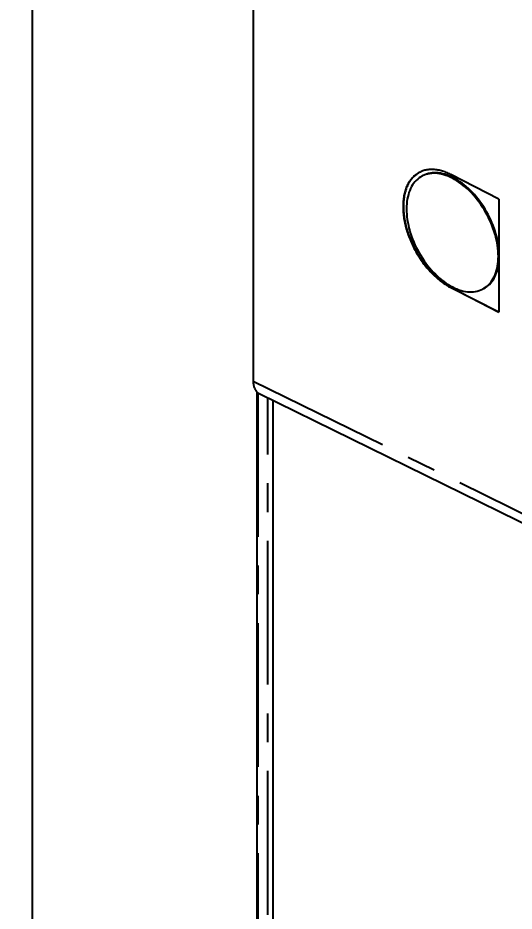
# Model space of a CAD drawing. Extents: x 0 to 34, y -0.3 to 21.7.
# Drawn here: x 24.869 to 27.288, y 8.441 to 12.796 of the extents above; entities that cross this region are included whole.
import ezdxf
from ezdxf.enums import TextEntityAlignment as Align

# ---------------------------------------------------------------- set-up
doc = ezdxf.new("R2010")
doc.units = 0
doc.header["$LTSCALE"] = 1.87
doc.linetypes.add('CENTER', pattern=[0.6, 0.375, -0.075, 0.075, -0.075])
doc.layers.get('0').update_dxf_attribs({"linetype": 'CONTINUOUS'})
doc.layers.add('DEFAULT_1', color=7, linetype='CENTER')
doc.dimstyles.get("Standard").update_dxf_attribs({"dimtxt": 2.5, "dimasz": 2.5, "dimexe": 1.25, "dimexo": 0.625, "dimtad": 1, "dimcen": 2.5, "dimazin": 3, "dimtfac": 1, "dimtmove": 0, "dimatfit": 3})

# ---------------------------------------------------------------- blocks, each defined once
blk = doc.blocks.new('*D5')
at = {"color": 2, "linetype": 'CONTINUOUS'}
for p, q in [((19.7275, 17.1406), (21.6658, 17.1406)), ((21.813, 17.1406), (21.8727, 17.1406)), ((22.1101, 17.1406), (25.065, 17.1406)), ((24.94, 17.1406), (24.94, 14.2146)), ((24.94, 7.0583), (24.94, 13.6546)), ((19.7275, 7.0583), (25.065, 7.0583))]:
    blk.add_line(p, q, dxfattribs=at)
for points in [[(24.9713, 16.9531), (24.94, 17.1406), (24.9088, 16.9531), (24.9713, 16.9531)], [(24.9088, 7.2458), (24.94, 7.0583), (24.9713, 7.2458), (24.9088, 7.2458)]]:
    blk.add_lwpolyline(points, dxfattribs=at)
for s, p, p2 in [('8.07', (24.492, 13.9746), (25.004, 13.9746)), ('[', (24.492, 13.7346), (24.62, 13.7346)), ('204,9', (24.62, 13.7346), (25.26, 13.7346)), (']', (25.26, 13.7346), (25.388, 13.7346))]:
    blk.add_text(s, height=0.16, dxfattribs=at).set_placement(p, p2, align=Align.FIT)

msp = doc.modelspace()

# ---------------------------------------------------------------- linework, layer by layer
at = {"color": 7, "linetype": 'CONTINUOUS'}
for p, q in [((26.0162, 13.4729), (26.0162, 11.0249)), ((27.2138, 11.9122), (26.98, 12.0318)), ((27.2138, 11.9122), (27.2138, 11.6658)), ((27.2138, 11.6074), (27.2138, 11.3609)), ((27.2138, 11.3609), (26.98, 11.4806)), ((26.981, 11.4811), (27.2138, 11.3609)), ((27.1363, 11.4745), (27.1415, 11.4775)), ((26.0337, 10.9726), (26.0337, 7.3338)), ((26.0457, 10.9639), (30.2191, 8.9141)), ((26.1134, 7.2753), (26.1134, 10.9306))]:
    msp.add_line(p, q, dxfattribs=at)
for points in [[(26.8237, 12.0411), (26.821, 12.0396), (26.8168, 12.037), (26.8126, 12.0343), (26.8086, 12.0314), (26.8047, 12.0283), (26.8009, 12.025), (26.7972, 12.0216), (26.7936, 12.018), (26.7902, 12.0142), (26.7868, 12.0103), (26.7836, 12.0062), (26.7805, 12.002), (26.7775, 11.9976), (26.7747, 11.9931), (26.772, 11.9884), (26.7694, 11.9836), (26.7669, 11.9786), (26.7646, 11.9735), (26.7624, 11.9683), (26.7603, 11.9629), (26.7584, 11.9574), (26.7566, 11.9518), (26.755, 11.946), (26.7534, 11.9401), (26.7521, 11.9342), (26.7509, 11.9281), (26.7498, 11.9219), (26.7488, 11.9156), (26.748, 11.9092), (26.7474, 11.9027), (26.7469, 11.8961), (26.7465, 11.8894), (26.7463, 11.8827), (26.7462, 11.8758), (26.7463, 11.8689), (26.7465, 11.8619), (26.7469, 11.8549), (26.7474, 11.8478), (26.748, 11.8406), (26.7488, 11.8334), (26.7498, 11.8262), (26.7509, 11.8189), (26.7521, 11.8115), (26.7534, 11.8041), (26.755, 11.7967), (26.7566, 11.7893), (26.7584, 11.7818), (26.7603, 11.7744), (26.7624, 11.7669), (26.7646, 11.7594), (26.7669, 11.7519), (26.7694, 11.7444), (26.772, 11.7369), (26.7747, 11.7295), (26.7775, 11.722), (26.7805, 11.7146), (26.7836, 11.7072), (26.7868, 11.6998), (26.7902, 11.6925), (26.7936, 11.6851), (26.7972, 11.6779), (26.8009, 11.6707), (26.8047, 11.6635), (26.8086, 11.6564), (26.8126, 11.6494), (26.8168, 11.6424), (26.821, 11.6355), (26.8253, 11.6287), (26.8297, 11.622), (26.8342, 11.6153), (26.8388, 11.6087), (26.8435, 11.6023), (26.8483, 11.5959), (26.8532, 11.5896), (26.8581, 11.5834), (26.8631, 11.5773), (26.8682, 11.5714), (26.8734, 11.5655), (26.8786, 11.5598), (26.8839, 11.5542), (26.8892, 11.5487), (26.8946, 11.5433), (26.9, 11.5381), (26.9055, 11.533), (26.9111, 11.5281), (26.9167, 11.5233), (26.9223, 11.5186), (26.928, 11.5141), (26.9337, 11.5098), (26.9394, 11.5055), (26.9452, 11.5015), (26.9509, 11.4976), (26.9567, 11.4939), (26.9625, 11.4903), (26.9683, 11.4869), (26.9742, 11.4837), (26.98, 11.4806)], [(26.8237, 12.0411), (26.8195, 12.0386), (26.8153, 12.0359), (26.8112, 12.0329), (26.8071, 12.0298), (26.8032, 12.0265), (26.7995, 12.023), (26.7958, 12.0194), (26.7923, 12.0155), (26.7888, 12.0116), (26.7855, 12.0074), (26.7824, 12.0031), (26.7793, 11.9986), (26.7764, 11.994), (26.7737, 11.9892), (26.771, 11.9842), (26.7685, 11.9791), (26.7661, 11.9739), (26.7639, 11.9685), (26.7618, 11.963), (26.7599, 11.9573), (26.7581, 11.9515), (26.7565, 11.9456), (26.755, 11.9396), (26.7536, 11.9334), (26.7524, 11.9272), (26.7513, 11.9208), (26.7504, 11.9143), (26.7497, 11.9077), (26.7491, 11.901), (26.7486, 11.8942), (26.7483, 11.8874), (26.7482, 11.8804), (26.7482, 11.8734), (26.7483, 11.8662), (26.7486, 11.8591), (26.7491, 11.8518), (26.7497, 11.8445), (26.7504, 11.8371), (26.7513, 11.8297), (26.7524, 11.8222), (26.7536, 11.8147), (26.755, 11.8071), (26.7565, 11.7996), (26.7581, 11.7919), (26.7599, 11.7843), (26.7618, 11.7766), (26.7639, 11.769), (26.7661, 11.7613), (26.7685, 11.7536), (26.771, 11.746), (26.7737, 11.7383), (26.7764, 11.7306), (26.7793, 11.723), (26.7824, 11.7154), (26.7855, 11.7078), (26.7888, 11.7002), (26.7923, 11.6927), (26.7958, 11.6852), (26.7995, 11.6778), (26.8032, 11.6704), (26.8071, 11.6631), (26.8112, 11.6558), (26.8153, 11.6486), (26.8195, 11.6415), (26.8239, 11.6344), (26.8283, 11.6274), (26.8328, 11.6205), (26.8375, 11.6137), (26.8422, 11.607), (26.847, 11.6004), (26.8519, 11.5939), (26.8569, 11.5875), (26.862, 11.5812), (26.8671, 11.575), (26.8724, 11.569), (26.8777, 11.563), (26.883, 11.5572), (26.8884, 11.5516), (26.8939, 11.546), (26.8995, 11.5406), (26.9051, 11.5353), (26.9107, 11.5302), (26.9164, 11.5252), (26.9221, 11.5204), (26.9279, 11.5157), (26.9337, 11.5112), (26.9396, 11.5069), (26.9454, 11.5027), (26.9513, 11.4987), (26.9572, 11.4948), (26.9631, 11.4911), (26.9691, 11.4876), (26.975, 11.4843), (26.981, 11.4811)], [(26.8376, 12.0235), (26.8325, 12.0206), (26.825, 12.0155), (26.8178, 12.0099), (26.811, 12.0037), (26.8046, 11.9969), (26.7986, 11.9895), (26.7931, 11.9816), (26.788, 11.9732), (26.7833, 11.9642), (26.7791, 11.9548), (26.7754, 11.9449), (26.7722, 11.9346), (26.7694, 11.9238), (26.7672, 11.9126), (26.7654, 11.9011), (26.7641, 11.8893), (26.7634, 11.8771), (26.7631, 11.8646)], [(26.8297, 12.0442), (26.8253, 12.042), (26.8237, 12.0411)], [(26.98, 12.0318), (26.9742, 12.0347), (26.9683, 12.0374), (26.9625, 12.04), (26.9567, 12.0424), (26.9509, 12.0446), (26.9452, 12.0466), (26.9394, 12.0484), (26.9337, 12.0501), (26.928, 12.0515), (26.9223, 12.0528), (26.9167, 12.0539), (26.9111, 12.0548), (26.9055, 12.0556), (26.9, 12.0561), (26.8946, 12.0565), (26.8892, 12.0566), (26.8839, 12.0566), (26.8786, 12.0564), (26.8734, 12.056), (26.8682, 12.0555), (26.8631, 12.0547), (26.8581, 12.0538), (26.8532, 12.0526), (26.8483, 12.0513), (26.8435, 12.0498), (26.8388, 12.0481), (26.8342, 12.0463), (26.8297, 12.0442)], [(26.8486, 12.0288), (26.8404, 12.025), (26.8376, 12.0235)], [(27.2152, 11.6359), (27.215, 11.6487), (27.2142, 11.6616), (27.2129, 11.6748), (27.2112, 11.6881), (27.2089, 11.7016), (27.2061, 11.7152), (27.2029, 11.7289), (27.1992, 11.7427), (27.195, 11.7564), (27.1903, 11.7701), (27.1852, 11.7839), (27.1797, 11.7975), (27.1737, 11.811), (27.1673, 11.8244), (27.1605, 11.8376), (27.1534, 11.8507), (27.1458, 11.8635), (27.1379, 11.876), (27.1297, 11.8883), (27.1212, 11.9003), (27.1124, 11.9119), (27.1033, 11.9231), (27.0939, 11.934), (27.0843, 11.9445), (27.0746, 11.9545), (27.0646, 11.9641), (27.0544, 11.9731), (27.0441, 11.9817), (27.0337, 11.9898), (27.0232, 11.9973), (27.0126, 12.0042), (27.002, 12.0106), (26.9913, 12.0164), (26.9807, 12.0216), (26.9701, 12.0262), (26.9595, 12.0302), (26.949, 12.0335), (26.9386, 12.0362), (26.9283, 12.0382), (26.9181, 12.0396), (26.9081, 12.0404), (26.8983, 12.0405), (26.8888, 12.0399), (26.8794, 12.0387), (26.8703, 12.0368), (26.8615, 12.0343), (26.8529, 12.0311), (26.8447, 12.0274), (26.842, 12.0259)], [(27.2109, 11.6335), (27.2106, 11.6463), (27.2098, 11.6593), (27.2086, 11.6724), (27.2068, 11.6857), (27.2045, 11.6993), (27.2018, 11.7128), (27.1985, 11.7265), (27.1948, 11.7403), (27.1906, 11.754), (27.186, 11.7678), (27.1809, 11.7815), (27.1753, 11.7951), (27.1693, 11.8086), (27.1629, 11.8221), (27.1562, 11.8353), (27.149, 11.8483), (27.1415, 11.8611), (27.1336, 11.8737), (27.1254, 11.8859), (27.1168, 11.8979), (27.108, 11.9095), (27.0989, 11.9208), (27.0896, 11.9317), (27.08, 11.9421), (27.0702, 11.9521), (27.0602, 11.9617), (27.0501, 11.9708), (27.0398, 11.9793), (27.0293, 11.9874), (27.0188, 11.9949), (27.0083, 12.0019), (26.9976, 12.0083), (26.987, 12.0141), (26.9763, 12.0193), (26.9657, 12.0238), (26.9551, 12.0278), (26.9446, 12.0311), (26.9342, 12.0338), (26.9239, 12.0359), (26.9138, 12.0373), (26.9038, 12.038), (26.894, 12.0381), (26.8844, 12.0375), (26.875, 12.0363), (26.8659, 12.0345), (26.8571, 12.0319), (26.8486, 12.0288)], [(26.7631, 11.8646), (26.7634, 11.8518), (26.7641, 11.8388), (26.7654, 11.8257), (26.7672, 11.8124), (26.7694, 11.7988), (26.7722, 11.7852), (26.7754, 11.7716), (26.7791, 11.7578), (26.7833, 11.7441), (26.788, 11.7303), (26.7931, 11.7166), (26.7986, 11.703), (26.8046, 11.6894), (26.811, 11.676), (26.8178, 11.6628), (26.825, 11.6498), (26.8325, 11.637), (26.8404, 11.6244), (26.8486, 11.6122), (26.8571, 11.6002), (26.8659, 11.5886), (26.875, 11.5773), (26.8844, 11.5664), (26.894, 11.556), (26.9038, 11.546), (26.9138, 11.5364), (26.9239, 11.5273), (26.9342, 11.5187), (26.9446, 11.5107), (26.9551, 11.5032), (26.9657, 11.4962), (26.9763, 11.4898), (26.987, 11.484), (26.9976, 11.4788), (27.0083, 11.4742), (27.0188, 11.4703), (27.0293, 11.467), (27.0398, 11.4643), (27.0501, 11.4622), (27.0602, 11.4608), (27.0702, 11.4601), (27.08, 11.46), (27.0896, 11.4605), (27.0989, 11.4618), (27.108, 11.4636), (27.1168, 11.4661), (27.1254, 11.4693), (27.1336, 11.4731), (27.1363, 11.4745)], [(27.1407, 11.4769), (27.1458, 11.4799), (27.1534, 11.4849), (27.1605, 11.4905), (27.1673, 11.4968), (27.1737, 11.5036), (27.1797, 11.5109), (27.1852, 11.5188), (27.1903, 11.5273), (27.195, 11.5362), (27.1992, 11.5457), (27.2029, 11.5556), (27.2061, 11.5659), (27.2089, 11.5766), (27.2112, 11.5878), (27.2129, 11.5993), (27.2142, 11.6112), (27.215, 11.6234), (27.2152, 11.6359)], [(27.1415, 11.4775), (27.149, 11.4825), (27.1562, 11.4882), (27.1629, 11.4944), (27.1693, 11.5012), (27.1753, 11.5086), (27.1809, 11.5165), (27.186, 11.5249), (27.1906, 11.5339), (27.1948, 11.5433), (27.1985, 11.5532), (27.2018, 11.5635), (27.2045, 11.5743), (27.2068, 11.5854), (27.2086, 11.597), (27.2098, 11.6088), (27.2106, 11.621), (27.2109, 11.6335)], [(26.0162, 11.0249), (26.0162, 11.0218), (26.0163, 11.0188), (26.0165, 11.0158), (26.0168, 11.0129), (26.0172, 11.01), (26.0176, 11.0072), (26.0181, 11.0044), (26.0187, 11.0017), (26.0194, 10.9991), (26.0201, 10.9965), (26.0209, 10.994), (26.0218, 10.9915), (26.0228, 10.9892), (26.0238, 10.9869), (26.025, 10.9847), (26.0262, 10.9826), (26.0274, 10.9805), (26.0287, 10.9786), (26.0301, 10.9767), (26.0316, 10.9749), (26.0331, 10.9732)], [(26.0331, 10.9732), (26.0347, 10.9716), (26.0364, 10.9701), (26.0381, 10.9687), (26.0398, 10.9674), (26.0417, 10.9661), (26.0436, 10.965), (26.0457, 10.9639)]]:
    msp.add_lwpolyline(points, dxfattribs=at)
at = {"layer": 'DEFAULT_1', "color": 7, "linetype": 'CENTER'}
for p, q in [((26.98, 11.4806), (26.981, 11.4811)), ((26.0392, 10.9678), (26.0392, 7.3268)), ((26.087, 7.3015), (26.087, 10.9436))]:
    msp.add_line(p, q, dxfattribs=at)
msp.add_lwpolyline([(26.0162, 11.0249), (30.1912, 8.9743)], dxfattribs=at)

# ---------------------------------------------------------------- dimensions: what is measured, and where the dimension line sits
at = {"color": 2, "linetype": 'CONTINUOUS'}
dim = msp.add_linear_dim(base=(24.94, 7.0583), p1=(19.7275, 17.1406), p2=(19.7275, 7.0583), angle=270, dimstyle='Standard', dxfattribs=at)
dim.commit()
dim.dimension.update_dxf_attribs({"geometry": '*D5', "text_midpoint": (24.94, 13.9346), "dimtype": 128})

doc.saveas('drawing.dxf')
